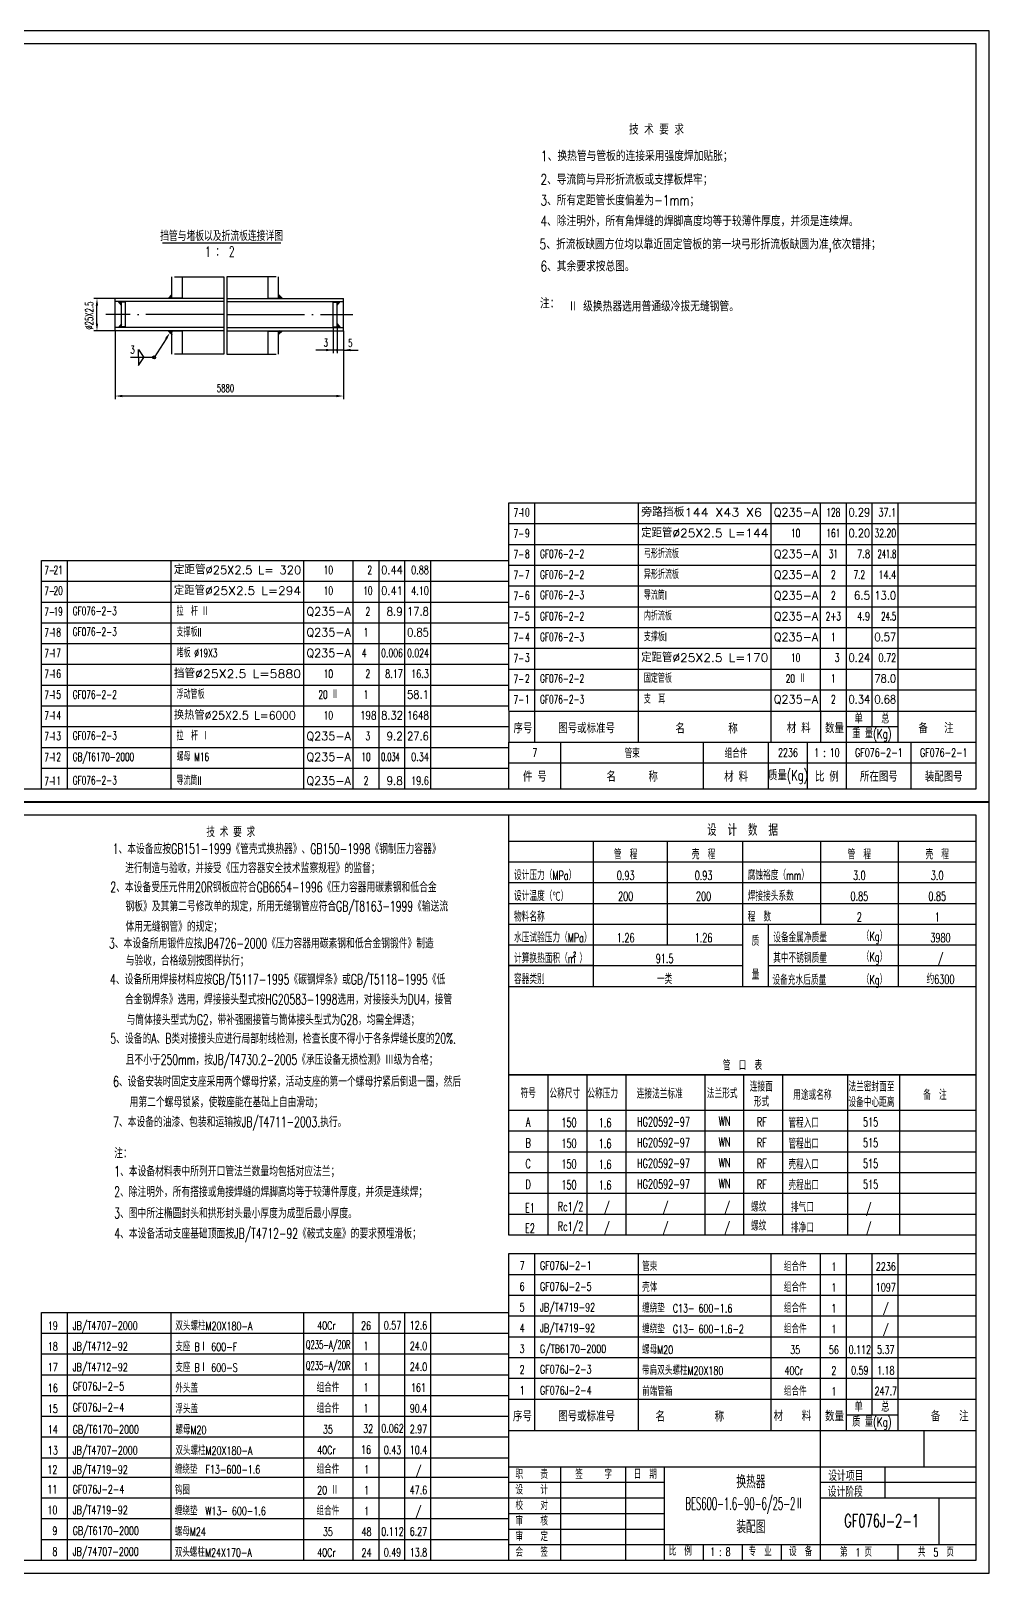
# Model space of a CAD drawing. Extents: x -1018 to 1609, y -45 to 1303.
# Drawn here: x 303 to 673, y 701 to 1295 of the extents above; entities that cross this region are included whole.
import ezdxf
from ezdxf.enums import TextEntityAlignment as Align

# ---------------------------------------------------------------- set-up
doc = ezdxf.new("R2010")
doc.units = 0
doc.header["$MEASUREMENT"] = 0
doc.linetypes.add('DASHDOT-M', pattern=[36, 30, -3, 0, -3])
doc.layers.get('0').update_dxf_attribs({"linetype": 'CONTINUOUS'})
for name, color, linetype in [('1', 3, 'CONTINUOUS'), ('CDR_DWG1', 4, 'CONTINUOUS'), ('CDR_DWG2', 2, 'CONTINUOUS'), ('CDR_DWG3', 1, 'DASHDOT-M')]:
    doc.layers.add(name, color=color, linetype=linetype)
doc.styles.add('HZ', font='romans', dxfattribs={"width": 0.7, "bigfont": 'hz'})

msp = doc.modelspace()

# ---------------------------------------------------------------- linework, layer by layer
for p, q in [((672.56, 1294.84), (-168.44, 1294.84)), ((672.56, 997.84), (672.56, 1294.84)), ((335.9, 1191.81), (327.67, 1191.81)), ((328.92, 1182.11), (328.92, 1189.01)), ((338.4, 1189.18), (337.2, 1190.56)), ((337.29, 1190.45), (337.4, 1190.56)), ((338.4, 1189.54), (337.39, 1190.56)), ((337.43, 1190.3), (337.68, 1190.56)), ((337.56, 1190.15), (337.97, 1190.56)), ((338.4, 1189.82), (337.67, 1190.56)), ((337.69, 1190), (338.25, 1190.56)), ((337.82, 1189.85), (338.4, 1190.43)), ((338.4, 1189.26), (337.87, 1189.79)), ((338.4, 1190.11), (337.95, 1190.56)), ((337.95, 1189.69), (338.4, 1190.14)), ((338.09, 1189.54), (338.4, 1189.86)), ((338.22, 1189.39), (338.4, 1189.58)), ((338.4, 1190.39), (338.23, 1190.56)), ((338.35, 1189.24), (338.4, 1189.29)), ((356.29, 1191.81), (357.8, 1193.28)), ((356.51, 1191.81), (356.4, 1191.91)), ((356.48, 1191.81), (357.8, 1193.13)), ((356.79, 1191.81), (356.55, 1192.05)), ((357.08, 1191.81), (356.69, 1192.19)), ((356.76, 1191.81), (357.8, 1192.84)), ((357.36, 1191.81), (356.83, 1192.33)), ((357.64, 1191.81), (356.98, 1192.47)), ((357.05, 1191.81), (357.8, 1192.56)), ((357.8, 1191.93), (357.12, 1192.61)), ((357.8, 1192.21), (357.26, 1192.75)), ((357.33, 1191.81), (357.8, 1192.28)), ((357.8, 1192.5), (357.41, 1192.89)), ((357.8, 1192.78), (357.55, 1193.03)), ((357.61, 1191.81), (357.8, 1192)), ((357.8, 1193.06), (357.69, 1193.17)), ((400.39, 1191.81), (398.88, 1193.28)), ((398.88, 1193.06), (398.99, 1193.17)), ((400.2, 1191.81), (398.88, 1193.13)), ((398.88, 1192.78), (399.13, 1193.03)), ((398.88, 1192.5), (399.27, 1192.89)), ((399.92, 1191.81), (398.88, 1192.84)), ((398.88, 1192.21), (399.42, 1192.75)), ((398.88, 1191.93), (399.56, 1192.61)), ((399.63, 1191.81), (398.88, 1192.56)), ((399.35, 1191.81), (398.88, 1192.28)), ((399.07, 1191.81), (398.88, 1192)), ((399.04, 1191.81), (399.7, 1192.47)), ((399.32, 1191.81), (399.85, 1192.33)), ((399.6, 1191.81), (399.99, 1192.19)), ((399.89, 1191.81), (400.13, 1192.05)), ((400.17, 1191.81), (400.28, 1191.91)), ((421.38, 1189.18), (422.58, 1190.56)), ((421.38, 1189.54), (422.4, 1190.56)), ((421.38, 1190.39), (421.55, 1190.56)), ((421.38, 1190.11), (421.83, 1190.56)), ((421.38, 1189.82), (422.11, 1190.56)), ((421.96, 1189.85), (421.38, 1190.43)), ((421.83, 1189.69), (421.38, 1190.14)), ((421.7, 1189.54), (421.38, 1189.86)), ((421.38, 1189.26), (421.91, 1189.79)), ((421.56, 1189.39), (421.38, 1189.58)), ((421.43, 1189.24), (421.38, 1189.29)), ((422.09, 1190), (421.53, 1190.56)), ((422.22, 1190.15), (421.81, 1190.56)), ((422.36, 1190.3), (422.1, 1190.56)), ((422.49, 1190.45), (422.38, 1190.56)), ((335.9, 1179.31), (327.67, 1179.31)), ((335.9, 1179.31), (335.9, 1152.93)), ((338.4, 1181.93), (337.2, 1180.56)), ((337.2, 1180.56), (337.2, 1180.56)), ((337.3, 1180.56), (338.4, 1181.66)), ((337.49, 1180.56), (337.33, 1180.71)), ((337.77, 1180.56), (337.47, 1180.86)), ((337.59, 1180.56), (338.4, 1181.37)), ((338.05, 1180.56), (337.6, 1181.01)), ((338.33, 1180.56), (337.73, 1181.16)), ((338.4, 1180.77), (337.86, 1181.31)), ((337.87, 1180.56), (338.4, 1181.09)), ((338.4, 1181.06), (337.99, 1181.47)), ((338.4, 1181.34), (338.12, 1181.62)), ((338.15, 1180.56), (338.4, 1180.81)), ((338.4, 1181.62), (338.26, 1181.77)), ((338.4, 1181.9), (338.39, 1181.92)), ((356.29, 1179.31), (357.8, 1177.84)), ((356.51, 1179.31), (356.4, 1179.2)), ((356.48, 1179.31), (357.8, 1177.99)), ((356.79, 1179.31), (356.55, 1179.06)), ((357.08, 1179.31), (356.69, 1178.92)), ((356.76, 1179.31), (357.8, 1178.27)), ((357.36, 1179.31), (356.83, 1178.78)), ((357.64, 1179.31), (356.98, 1178.64)), ((357.05, 1179.31), (357.8, 1178.55)), ((357.8, 1179.18), (357.12, 1178.5)), ((357.8, 1178.9), (357.26, 1178.36)), ((357.33, 1179.31), (357.8, 1178.84)), ((357.8, 1178.62), (357.41, 1178.22)), ((357.8, 1178.33), (357.55, 1178.08)), ((357.61, 1179.31), (357.8, 1179.12)), ((357.8, 1178.05), (357.69, 1177.94)), ((399.35, 1179.31), (398.88, 1178.84)), ((399.07, 1179.31), (398.88, 1179.12)), ((400.39, 1179.31), (398.88, 1177.84)), ((400.2, 1179.31), (398.88, 1177.99)), ((399.92, 1179.31), (398.88, 1178.27)), ((399.63, 1179.31), (398.88, 1178.55)), ((398.88, 1179.18), (399.56, 1178.5)), ((398.88, 1178.9), (399.42, 1178.36)), ((398.88, 1178.62), (399.27, 1178.22)), ((398.88, 1178.33), (399.13, 1178.08)), ((398.88, 1178.05), (398.99, 1177.94)), ((399.04, 1179.31), (399.7, 1178.64)), ((399.32, 1179.31), (399.85, 1178.78)), ((399.6, 1179.31), (399.99, 1178.92)), ((399.89, 1179.31), (400.13, 1179.06)), ((400.17, 1179.31), (400.28, 1179.2)), ((419.88, 1180.81), (419.88, 1170.65)), ((421.38, 1181.93), (422.58, 1180.56)), ((421.38, 1181.93), (421.38, 1170.65)), ((421.38, 1181.9), (421.39, 1181.92)), ((422.48, 1180.56), (421.38, 1181.66)), ((421.38, 1181.06), (421.79, 1181.47)), ((422.2, 1180.56), (421.38, 1181.37)), ((421.38, 1180.77), (421.92, 1181.31)), ((421.91, 1180.56), (421.38, 1181.09)), ((421.45, 1180.56), (422.05, 1181.16)), ((421.73, 1180.56), (422.18, 1181.01)), ((422.01, 1180.56), (422.32, 1180.86)), ((422.3, 1180.56), (422.45, 1180.71)), ((422.58, 1180.56), (422.58, 1180.56)), ((423.88, 1179.31), (423.88, 1170.65)), ((344.95, 1169.05), (344.95, 1172.1)), ((344.95, 1172.1), (346.92, 1169.05)), ((355.52, 1176.23), (350.9, 1169.05)), ((418.58, 1171.9), (413.23, 1171.9)), ((423.88, 1171.9), (414.28, 1171.9)), ((423.88, 1170.65), (423.88, 1161.79)), ((424.18, 1171.9), (426.98, 1171.9)), ((426.68, 1171.9), (429.48, 1171.9)), ((343.7, 1169.05), (341.77, 1169.05)), ((350.9, 1169.05), (343.7, 1169.05)), ((344.95, 1169.05), (344.95, 1166)), ((344.95, 1166), (346.92, 1169.05)), ((423.88, 1161.79), (423.88, 1152.93)), ((421.08, 1154.18), (338.7, 1154.18)), ((627.56, 1033.02), (627.56, 1113.02)), ((487.56, 1105.02), (667.56, 1105.02)), ((487.56, 1097.02), (667.56, 1097.02)), ((447.56, 1002.84), (447.56, 1090.84)), ((487.56, 1089.02), (667.56, 1089.02)), ((307.56, 1082.84), (487.56, 1082.84)), ((487.56, 1081.02), (667.56, 1081.02)), ((307.56, 1074.84), (487.56, 1074.84)), ((487.56, 1073.02), (667.56, 1073.02)), ((307.56, 1066.84), (487.56, 1066.84)), ((487.56, 1065.02), (667.56, 1065.02)), ((307.56, 1058.84), (487.56, 1058.84)), ((487.56, 1057.02), (667.56, 1057.02)), ((307.56, 1050.84), (487.56, 1050.84)), ((487.56, 1049.02), (667.56, 1049.02)), ((307.56, 1042.84), (487.56, 1042.84)), ((487.56, 1041.02), (667.56, 1041.02)), ((307.56, 1034.84), (487.56, 1034.84)), ((487.56, 1032.85), (667.56, 1032.85)), ((487.56, 1032.85), (667.56, 1032.85)), ((627.56, 1026.84), (627.56, 1032.85)), ((307.56, 1026.84), (487.56, 1026.84)), ((617.56, 1026.84), (637.56, 1026.84)), ((307.56, 1018.84), (487.56, 1018.84)), ((487.58, 1020.85), (667.58, 1020.85)), ((307.56, 1010.84), (487.56, 1010.84)), ((487.58, 1012.84), (667.58, 1012.84)), ((307.56, 1002.84), (487.56, 1002.84)), ((487.58, 1002.84), (667.56, 1002.84)), ((-168.44, 997.84), (672.56, 997.84)), ((-168.44, 997.84), (672.56, 997.84)), ((672.56, 997.84), (-168.44, 997.84)), ((-168.44, 997.76), (672.56, 997.76)), ((-168.44, 997.76), (672.56, 997.76)), ((667.56, 705.76), (667.56, 992.76)), ((672.56, 700.76), (672.56, 997.76)), ((548.55, 982.76), (548.55, 942.76)), ((637.56, 982.76), (637.56, 926.76)), ((487.56, 974.76), (667.56, 974.76)), ((487.56, 966.76), (667.56, 966.76)), ((487.56, 958.76), (667.56, 958.76)), ((487.56, 950.76), (667.56, 950.76)), ((587.56, 926.76), (587.56, 950.76)), ((487.56, 942.76), (577.56, 942.76)), ((587.56, 942.76), (667.56, 942.76)), ((487.56, 934.76), (577.56, 934.76)), ((520.03, 934.76), (487.56, 934.76)), ((587.56, 934.76), (667.56, 934.76)), ((487.56, 926.76), (577.56, 926.76)), ((487.56, 926.76), (667.56, 926.76)), ((487.56, 926.76), (667.56, 926.76)), ((487.56, 926.76), (667.56, 926.76)), ((577.56, 926.76), (667.56, 926.76)), ((487.56, 892.76), (667.56, 892.76)), ((667.56, 878.95), (487.56, 878.95)), ((667.56, 870.95), (487.56, 870.95)), ((667.56, 862.95), (487.56, 862.95)), ((667.56, 854.95), (487.56, 854.95)), ((667.56, 846.95), (487.56, 846.95)), ((667.56, 838.95), (487.56, 838.95)), ((627.56, 761.76), (627.56, 823.85)), ((487.56, 815.85), (667.56, 815.85)), ((487.56, 807.85), (667.56, 807.85)), ((447.56, 705.76), (447.56, 801.21)), ((487.56, 799.85), (667.56, 799.85)), ((307.56, 793.21), (487.56, 793.21)), ((487.56, 791.85), (667.56, 791.85)), ((307.56, 785.21), (487.56, 785.21)), ((487.56, 783.85), (667.56, 783.85)), ((307.56, 777.21), (487.56, 777.21)), ((487.56, 775.85), (667.56, 775.85)), ((307.56, 769.21), (487.56, 769.21)), ((487.56, 767.76), (667.56, 767.76)), ((487.56, 767.76), (667.56, 767.76)), ((637.56, 761.76), (637.56, 767.76)), ((307.56, 761.21), (487.56, 761.21)), ((617.56, 761.76), (637.56, 761.76)), ((487.56, 755.76), (667.56, 755.76)), ((607.56, 705.76), (607.56, 755.76)), ((647.56, 741.76), (647.56, 755.76)), ((307.56, 753.21), (487.56, 753.21)), ((307.56, 745.21), (487.56, 745.21)), ((307.56, 737.76), (487.56, 737.76)), ((307.56, 737.76), (487.56, 737.76)), ((487.56, 741.76), (667.56, 741.76)), ((507.56, 705.76), (507.56, 741.76)), ((532.56, 705.76), (532.56, 741.76)), ((547.56, 705.76), (547.56, 741.76)), ((632.56, 729.76), (632.56, 741.76)), ((487.56, 735.76), (547.56, 735.76)), ((607.56, 735.76), (667.56, 735.76)), ((307.56, 729.76), (487.56, 729.76)), ((487.56, 729.76), (547.56, 729.76)), ((607.56, 729.76), (667.56, 729.76)), ((653.18, 729.76), (653.18, 711.76)), ((307.56, 721.76), (487.56, 721.76)), ((487.56, 723.76), (547.56, 723.76)), ((307.56, 713.76), (487.56, 713.76)), ((487.56, 717.76), (547.56, 717.76)), ((487.56, 711.76), (667.56, 711.76)), ((562.56, 705.76), (562.56, 711.76)), ((577.56, 705.76), (577.56, 711.76)), ((592.56, 705.76), (592.56, 711.76)), ((637.56, 705.76), (637.56, 711.76)), ((-168.44, 700.76), (672.56, 700.76))]:
    msp.add_line(p, q)
msp.add_circle((350.9, 1169.05), 0.578)
for start, end in [(0, 180), (180, 0)]:
    msp.add_arc((421.38, 1171.89), 0.2, start, end)
for points in [[(328.45, 1189.01), (329.38, 1189.01), (328.92, 1191.81)], [(328.45, 1182.11), (329.38, 1182.11), (328.92, 1179.31)], [(355.12, 1176.49), (355.91, 1175.98), (357.03, 1178.59)], [(417.08, 1172.37), (417.08, 1171.43), (419.88, 1171.9)], [(426.68, 1172.37), (426.68, 1171.43), (423.88, 1171.9)], [(338.7, 1154.65), (338.7, 1153.72), (335.9, 1154.18)], [(421.08, 1154.65), (421.08, 1153.72), (423.88, 1154.18)]]:
    msp.add_solid(points)
at = {"layer": 'CDR_DWG1'}
for p, q in [((667.56, 1289.84), (-143.44, 1289.84)), ((667.56, 1002.84), (667.56, 1289.84)), ((357.8, 1191.81), (357.8, 1200.03)), ((358.8, 1200.03), (377.8, 1200.03)), ((361.8, 1191.81), (361.8, 1200.03)), ((377.8, 1200.03), (377.8, 1170.32)), ((397.88, 1200.03), (378.88, 1200.03)), ((378.88, 1200.03), (378.88, 1170.32)), ((394.88, 1191.81), (394.88, 1200.03)), ((398.88, 1191.81), (398.88, 1200.03)), ((377.8, 1191.81), (335.9, 1191.81)), ((335.9, 1179.31), (335.9, 1191.81)), ((377.8, 1190.56), (335.9, 1190.56)), ((338.4, 1180.56), (338.4, 1190.56)), ((339.9, 1190.31), (338.4, 1190.31)), ((339.9, 1180.81), (339.9, 1190.31)), ((361.8, 1191.93), (357.8, 1191.93)), ((378.88, 1191.81), (423.88, 1191.81)), ((378.88, 1190.56), (423.88, 1190.56)), ((394.88, 1191.93), (398.88, 1191.93)), ((419.88, 1190.31), (421.38, 1190.31)), ((419.88, 1180.81), (419.88, 1190.31)), ((421.38, 1180.56), (421.38, 1190.56)), ((423.88, 1179.31), (423.88, 1191.81)), ((377.8, 1180.56), (335.9, 1180.56)), ((377.8, 1179.31), (335.9, 1179.31)), ((339.9, 1180.81), (338.4, 1180.81)), ((357.8, 1170.32), (357.8, 1179.31)), ((361.8, 1179.18), (357.8, 1179.18)), ((361.8, 1170.32), (361.8, 1179.31)), ((378.88, 1180.56), (423.88, 1180.56)), ((378.88, 1179.31), (423.88, 1179.31)), ((394.88, 1170.32), (394.88, 1179.31)), ((394.88, 1179.18), (398.88, 1179.18)), ((398.88, 1170.32), (398.88, 1179.31)), ((419.88, 1180.81), (421.38, 1180.81)), ((421.38, 1181.62), (421.53, 1181.77)), ((421.38, 1181.34), (421.66, 1181.62)), ((421.63, 1180.56), (421.38, 1180.81)), ((377.8, 1170.32), (358.8, 1170.32)), ((378.88, 1170.32), (397.88, 1170.32)), ((487.56, 1113.02), (667.56, 1113.02)), ((487.56, 1033.02), (487.56, 1113.02)), ((487.56, 1033.02), (487.56, 1113.02)), ((497.56, 1033.02), (497.56, 1113.02)), ((537.56, 1033.02), (537.56, 1113.02)), ((588.56, 1033.02), (588.56, 1113.02)), ((607.56, 1033.02), (607.56, 1113.02)), ((617.56, 1033.02), (617.56, 1113.02)), ((637.56, 1033.02), (637.56, 1113.02)), ((307.56, 1002.84), (307.56, 1090.84)), ((307.56, 1090.84), (487.56, 1090.84)), ((317.56, 1002.84), (317.56, 1090.84)), ((357.56, 1002.84), (357.56, 1090.84)), ((408.56, 1002.84), (408.56, 1090.84)), ((427.56, 1002.84), (427.56, 1090.84)), ((437.56, 1002.84), (437.56, 1090.84)), ((457.56, 1002.84), (457.56, 1090.84)), ((487.56, 1032.85), (487.56, 1020.85)), ((497.56, 1020.85), (497.56, 1032.85)), ((537.56, 1020.85), (537.56, 1032.85)), ((588.56, 1020.85), (588.56, 1032.85)), ((607.56, 1033.02), (607.56, 1020.85)), ((617.56, 1020.85), (617.56, 1032.85)), ((637.56, 1020.85), (637.56, 1032.85)), ((487.57, 1020.85), (667.57, 1020.85)), ((487.58, 1002.84), (487.58, 1020.85)), ((507.58, 1002.84), (507.58, 1020.85)), ((562.58, 1002.84), (562.58, 1020.85)), ((587.58, 1002.84), (587.58, 1020.85)), ((602.58, 1002.84), (602.58, 1020.85)), ((617.58, 1002.84), (617.58, 1020.85)), ((642.58, 1002.84), (642.58, 1020.85)), ((-143.44, 1002.84), (667.56, 1002.84)), ((667.56, 992.76), (-143.44, 992.76)), ((487.56, 830.95), (487.56, 992.76)), ((487.56, 982.76), (667.56, 982.76)), ((520.03, 982.76), (520.03, 926.76)), ((577.56, 982.76), (577.56, 926.76)), ((607.56, 982.76), (607.56, 950.76)), ((667.56, 892.76), (487.56, 892.76)), ((502.56, 892.76), (502.56, 830.95)), ((517.56, 892.76), (517.56, 830.95)), ((532.56, 892.76), (532.56, 830.95)), ((563, 892.76), (563, 830.95)), ((578, 892.76), (578, 830.95)), ((593, 892.76), (593, 830.95)), ((618, 892.76), (618, 830.95)), ((638, 892.76), (638, 830.95)), ((667.56, 830.95), (487.56, 830.95)), ((487.56, 705.76), (487.56, 823.85)), ((487.56, 823.85), (667.56, 823.85)), ((497.56, 755.76), (497.56, 823.85)), ((537.56, 755.76), (537.56, 823.85)), ((588.56, 755.76), (588.56, 823.85)), ((607.56, 755.76), (607.56, 823.85)), ((617.56, 755.76), (617.56, 823.85)), ((637.56, 755.76), (637.56, 823.85)), ((307.56, 801.21), (487.56, 801.21)), ((307.56, 745.21), (307.56, 801.21)), ((317.56, 705.76), (317.56, 801.21)), ((357.56, 705.76), (357.56, 801.21)), ((408.56, 705.76), (408.56, 801.21)), ((427.56, 705.76), (427.56, 801.21)), ((437.56, 705.76), (437.56, 801.21)), ((457.56, 705.76), (457.56, 801.21)), ((487.56, 755.76), (667.56, 755.76)), ((607.56, 705.76), (607.56, 755.76)), ((307.56, 705.76), (307.56, 745.23)), ((-143.44, 705.76), (667.56, 705.76))]:
    msp.add_line(p, q, dxfattribs=at)
at = {"layer": 'CDR_DWG2'}
msp.add_line((354.19, 1213.14), (399.68, 1213.14), dxfattribs=at)
at = {"layer": 'CDR_DWG3', "linetype": 'DASHDOT-M'}
for p, q in [((377.8, 1185.56), (332.33, 1185.56)), ((378.88, 1185.56), (427.45, 1185.56))]:
    msp.add_line(p, q, dxfattribs=at)

# ---------------------------------------------------------------- texts
at = {"style": 'HZ'}
for s, height, width, p in [('           技 术 要 求', 4, 0.75, (509.25, 1254.9)), ('1、换热管与管板的连接采用强度焊加贴胀；', 4, 0.75, (499.94, 1244.68)), ('2、导流筒与异形折流板或支撑板焊牢；', 4, 0.75, (499.69, 1235.6)), ('3、所有定距管长度偏差为-1mm；', 4, 0.75, (499.69, 1227.6)), ('4、除注明外，所有角焊缝的焊脚高度均等于较薄件厚度，并须是连续焊。', 4, 0.75, (499.69, 1219.6)), ('5、折流板缺圆方位均以靠近固定管板的第一块弓形折流板缺圆为准,依次错排；', 4, 0.75, (499.42, 1210.7)), ('6、其余要求按总图。', 4, 0.75, (499.69, 1202.2)), ('注：', 4, 0.75, (499.55, 1187.9)), ('Ⅱ 级换热器选用普通级冷拔无缝钢管。', 4, 0.75, (510.37, 1186.76)), ('3', 3, 0.65, (341.77, 1170.55)), ('3', 3, 0.65, (416.22, 1173.24)), ('5', 3, 0.65, (425.68, 1173.08)), ('5880', 3, 0.65, (375.09, 1155.68)), ('7-', 3.2, 0.65, (489.35, 1107.6)), ('7-', 3.2, 0.65, (489.35, 1099.6)), ('7-', 3.2, 0.65, (489.35, 1091.6)), ('GF076-2-2', 3.2, 0.65, (499.56, 1091.77)), ('弓形折流板', 3.2, 0.65, (539.56, 1091.77)), ('7-', 3.2, 0.65, (308.66, 1085.45)), ('异形折流板', 3.2, 0.65, (539.56, 1083.77)), ('7-', 3.2, 0.65, (489.35, 1083.6)), ('GF076-2-2', 3.2, 0.65, (499.56, 1083.77)), ('7-', 3.2, 0.65, (308.66, 1077.45)), ('7-', 3.2, 0.65, (489.35, 1075.6)), ('GF076-2-3', 3.2, 0.65, (499.56, 1075.94)), ('导流筒I', 3.2, 0.65, (539.56, 1075.77)), ('7-', 3.2, 0.65, (308.66, 1069.45)), ('GF076-2-3', 3.2, 0.65, (319.56, 1069.77)), ('拉  杆 Ⅱ', 3.2, 0.65, (359.56, 1069.59)), ('7-', 3.2, 0.65, (489.35, 1067.6)), ('GF076-2-2', 3.2, 0.65, (499.56, 1067.77)), ('内折流板', 3.2, 0.65, (539.56, 1067.77)), ('7-', 3.2, 0.65, (308.66, 1061.45)), ('GF076-2-3', 3.2, 0.65, (319.56, 1061.77)), ('支撑板II', 3.2, 0.65, (359.56, 1061.59)), ('7-', 3.2, 0.65, (489.35, 1059.6)), ('GF076-2-3', 3.2, 0.65, (499.56, 1059.77)), ('支撑板I', 3.2, 0.65, (539.56, 1059.77)), ('7-', 3.2, 0.65, (308.66, 1053.45)), ('堵板 %%C19X3 ', 3.2, 0.65, (359.56, 1053.59)), ('7-', 3.2, 0.65, (489.35, 1051.6)), ('7-', 3.2, 0.65, (308.66, 1045.45)), ('7-', 3.2, 0.65, (489.35, 1043.6)), ('GF076-2-2', 3.2, 0.65, (499.56, 1043.77)), ('固定管板', 3.2, 0.65, (539.56, 1043.77)), ('7-', 3.2, 0.65, (308.66, 1037.45)), ('GF076-2-2', 3.2, 0.65, (319.56, 1037.59)), ('浮动管板', 3.2, 0.65, (359.56, 1037.59)), ('7-', 3.2, 0.65, (489.35, 1035.6)), ('GF076-2-3', 3.2, 0.65, (499.56, 1035.77)), ('支  耳', 3.2, 0.65, (539.56, 1035.77)), ('7-', 3.2, 0.65, (308.66, 1029.45)), ('序号', 3.5, 0.8, (489.35, 1024.33)), ('图号或标准号', 3.5, 0.8, (506.59, 1024.34)), ('名        称', 3.5, 0.8, (551.75, 1024.23)), ('材 料', 3.5, 0.8, (594.63, 1024.39)), ('数量', 3.5, 0.8, (609.35, 1024.35)), ('单', 3.5, 0.7, (620.74, 1028.1)), ('总', 3.5, 0.7, (631.01, 1028.05)), ('备   注', 3.5, 0.8, (645.31, 1024.35)), ('7-', 3.2, 0.65, (308.66, 1021.45)), ('GF076-2-3', 3.2, 0.65, (319.56, 1021.77)), ('拉  杆 Ⅰ', 3.2, 0.65, (359.56, 1021.59)), ('重 量(Kg)', 3.5, 0.7, (619.81, 1022.32)), ('7-', 3.2, 0.65, (308.66, 1013.45)), ('GB/T6170-2000', 3.2, 0.65, (319.56, 1013.59)), ('螺母 M16 ', 3.2, 0.65, (359.56, 1013.59)), ('7-', 3.2, 0.65, (308.66, 1004.22)), ('GF076-2-3', 3.2, 0.65, (319.56, 1004.57)), ('导流筒II', 3.2, 0.65, (359.56, 1004.39)), ('          技 术 要 求', 4, 0.65, (351.64, 984.27)), ('1、本设备应按GB151-1999《管壳式换热器》、GB150-1998《钢制压力容器》', 4, 0.65, (334.98, 977.79)), ('  进行制造与验收，并接受《压力容器安全技术监察规程》的监督；', 4, 0.65, (336.22, 970.4)), ('设计压力（MPa）', 3.5, 0.65, (489.56, 967.76)), ('腐蚀裕度（mm）', 3.5, 0.65, (579.56, 967.76)), ('2、本设备受压元件用20R钢板应符合GB6654-1996《压力容器用碳素钢和低合金', 4, 0.65, (334.07, 963.03)), ('设计温度（℃）', 3.5, 0.65, (489.56, 959.76)), ('焊接接头系数', 3.5, 0.65, (579.56, 959.76)), ('钢板》及其第二号修改单的规定，所用无缝钢管应符合GB/T8163-1999《输送流', 4, 0.65, (339.91, 955.66)), ('体用无缝钢管》的规定；', 4, 0.65, (339.91, 947.86)), ('物料名称', 3.5, 0.65, (489.56, 951.76)), ('程  数', 3.5, 0.65, (579.56, 951.76)), ('3、本设备所用锻件应按JB4726-2000《压力容器用碳素钢和低合金钢锻件》制造', 4, 0.65, (333.57, 941.39)), ('水压试验压力（MPa）', 3.5, 0.65, (489.56, 943.76)), ('设备金属净质量', 3.5, 0.65, (589.38, 943.74)), ('（Kg）', 3.5, 0.65, (623.5, 944.35)), ('与验收，合格级别按图样执行；', 4, 0.65, (340, 934.77)), ('计算换热面积（m ）', 3.5, 0.65, (489.56, 935.76)), ('其中不锈钢质量', 3.5, 0.65, (589.38, 935.88)), ('（Kg）', 3.5, 0.65, (623.5, 936.34)), ('4、设备所用焊接材料应按GB/T5117-1995《碳钢焊条》或GB/T5118-1995《低', 4, 0.65, (333.98, 927.51)), ('容器类别', 3.5, 0.65, (489.56, 927.76)), ('设备充水后质量', 3.5, 0.65, (589.1, 927.42)), ('（Kg）', 3.5, 0.65, (623.5, 927.57)), ('合金钢焊条》选用，焊接接头型式按HG20583-1998选用，对接接头为DU4，接管', 4, 0.65, (339.72, 919.82)), ('与筒体接头型式为G2，带补强圈接管与筒体接头型式为G28，均需全焊透；', 4, 0.65, (340.33, 911.95)), ('5、设备的A、B类对接接头应进行局部射线检测，检查长度不得小于各条焊缝长度的20%.', 4, 0.65, (334.07, 904.72)), ('且不小于250mm，按JB/T4730.2-2005《承压设备无损检测》Ⅲ级为合格；', 4, 0.65, (339.97, 896.57)), ('6、设备安装时固定支座采用两个螺母拧紧，活动支座的第一个螺母拧紧后倒退一圈，然后', 4, 0.65, (335.13, 888.14)), ('符号', 3.5, 0.65, (492.05, 883.79)), ('公称尺寸', 3.5, 0.65, (503.19, 883.69)), ('公称压力', 3.5, 0.65, (517.8, 883.69)), ('连接法兰标准', 3.5, 0.65, (536.82, 883.59)), ('法兰形式', 3.5, 0.65, (563.82, 883.69)), ('连接面', 3.5, 0.65, (580.38, 886.32)), ('用途或名称', 3.5, 0.65, (597.09, 883.1)), ('法兰密封面至', 3.5, 0.65, (618.36, 886.32)), ('备  注', 3.5, 0.65, (647.18, 883.1)), ('  用第二个螺母锁紧，使鞍座能在基础上自由滑动；', 4, 0.65, (337.92, 880.24)), (' 形式', 3.5, 0.65, (580.38, 880.5)), ('设备中心距离', 3.5, 0.65, (618.36, 880.33)), ('7、本设备的油漆、包装和运输按JB/T4711-2003.执行。', 4, 0.65, (335.14, 872.58)), ('WN', 3.5, 0.65, (568.42, 873.1)), ('RF', 3.5, 0.65, (583.09, 872.8)), ('管程入口', 3.5, 0.65, (595.24, 872.34)), ('515', 3.5, 0.65, (623.97, 872.8)), ('WN', 3.5, 0.65, (568.42, 865.1)), ('RF', 3.5, 0.65, (583.09, 864.8)), ('管程出口', 3.5, 0.65, (595.24, 864.34)), ('515', 3.5, 0.65, (623.97, 864.8)), ('注：', 4, 0.65, (335.57, 860.53)), ('1、本设备材料表中所列开口管法兰数量均包括对应法兰；', 4, 0.65, (335.56, 853.58)), ('WN', 3.5, 0.65, (568.42, 857.1)), ('RF', 3.5, 0.65, (583.09, 856.8)), ('壳程入口', 3.5, 0.65, (595.24, 856.34)), ('515', 3.5, 0.65, (623.97, 856.8)), ('2、除注明外，所有搭接或角接焊缝的焊脚高均等于较薄件厚度，并须是连续焊；', 4, 0.65, (335.56, 845.66)), ('WN', 3.5, 0.65, (568.42, 849.1)), ('RF', 3.5, 0.65, (583.09, 848.8)), ('壳程出口', 3.5, 0.65, (595.24, 848.34)), ('515', 3.5, 0.65, (623.97, 848.8)), ('Rc1/2', 3.5, 0.65, (506.4, 840.2)), ('/', 3.5, 0.65, (524.23, 840.06)), ('/', 3.5, 0.65, (546.86, 840.06)), ('/', 3.5, 0.65, (570.62, 840.06)), ('螺纹', 3.5, 0.65, (580.87, 840.04)), ('排气口', 3.5, 0.65, (596.18, 839.86)), ('/', 3.5, 0.65, (625.09, 839.55)), ('3、图中所注椭圆封头和拱形封头最小厚度为成型后最小厚度。', 4, 0.65, (335.56, 837.43)), ('E1', 3.5, 0.65, (493.79, 839.73)), ('4、本设备活动支座基础顶面按JB/T4712-92《鞍式支座》的要求预埋滑板；', 4, 0.65, (335.57, 829.62)), ('E2', 3.5, 0.65, (493.79, 831.88)), ('Rc1/2', 3.5, 0.65, (506.4, 832.61)), ('/', 3.5, 0.65, (524.23, 832.21)), ('/', 3.5, 0.65, (546.86, 832.21)), ('/', 3.5, 0.65, (570.62, 832.21)), ('螺纹', 3.5, 0.65, (580.87, 832.74)), ('排净口', 3.5, 0.65, (596.18, 832.01)), ('/', 3.5, 0.65, (625.09, 832)), ('GF076J-2-1', 3.2, 0.7, (499.56, 817.66)), ('管束', 3.2, 0.7, (538.9, 817.19)), ('GF076J-2-5', 3.2, 0.7, (499.56, 809.57)), ('壳体', 3.2, 0.7, (538.9, 809.19)), ('JB/T4719-92', 3.2, 0.7, (499.56, 801.57)), ('缠绕垫  C13- 600-1.6', 3.2, 0.7, (538.9, 801.19)), ('JB/T4707-2000', 3.2, 0.7, (319.56, 794.5)), ('双头螺柱M20X180-A', 3.2, 0.7, (359.11, 794.33)), ('JB/T4719-92', 3.2, 0.7, (499.56, 793.57)), ('缠绕垫  G13- 600-1.6-2', 3.2, 0.7, (538.9, 793.19)), ('JB/T4712-92', 3.2, 0.7, (319.56, 786.5)), ('支座 BⅠ 600-F', 3.2, 0.7, (359.11, 786.33)), ('G/TB6170-2000', 3.2, 0.7, (499.56, 785.57)), ('螺母M20', 3.2, 0.7, (538.9, 785.19)), ('JB/T4712-92', 3.2, 0.7, (319.56, 778.5)), ('支座 BⅠ 600-S', 3.2, 0.7, (359.11, 778.33)), ('GF076J-2-3', 3.2, 0.7, (499.56, 777.66)), ('带肩双头螺柱M20X180', 3.2, 0.7, (538.9, 777.19)), ('GF076J-2-5', 3.2, 0.7, (319.56, 771.11)), ('外头盖', 3.2, 0.7, (359.11, 770.33)), ('GF076J-2-4', 3.2, 0.7, (499.56, 769.57)), ('前端管箱', 3.2, 0.7, (538.95, 769.1)), ('单', 3.5, 0.7, (620.74, 763.01)), ('总', 3.5, 0.7, (631, 762.96)), ('GF076J-2-4', 3.2, 0.7, (319.56, 763.02)), ('浮头盖', 3.2, 0.7, (359.11, 762.33)), ('序号', 4, 0.8, (489.12, 759.24)), ('图号或标准号', 4, 0.7, (506.58, 759.26)), ('名        称', 4, 0.8, (544.05, 759.14)), ('材   料', 4, 0.8, (589.53, 759.31)), ('数量', 4, 0.8, (609.32, 759.26)), ('质 量(Kg)', 3.5, 0.7, (619.8, 757.23)), ('备   注', 4, 0.8, (650.13, 759.26)), ('GB/T6170-2000', 3.2, 0.7, (319.56, 754.5)), ('螺母M20', 3.2, 0.7, (359.11, 754.33)), ('JB/T4707-2000', 3.2, 0.7, (319.56, 746.5)), ('双头螺柱M20X180-A', 3.2, 0.7, (359.11, 746.33)), ('JB/T4719-92', 3.2, 0.7, (319.56, 739.05)), ('缠绕垫  F13-600-1.6', 3.2, 0.7, (358.9, 739.1)), ('职    责', 3.2, 0.7, (490.12, 737.14)), ('签     字', 3.2, 0.7, (513.13, 737.09)), ('日  期', 3.2, 0.7, (535.67, 737.18)), ('设计项目', 4, 0.65, (610.58, 736.32)), ('GF076J-2-4', 3.2, 0.7, (319.56, 731.48)), ('钩圈', 3.2, 0.7, (358.9, 731.1)), ('设    计', 3.2, 0.7, (490.12, 731.14)), ('设计阶段', 4, 0.65, (610.37, 730.17)), ('JB/T4719-92', 3.2, 0.7, (319.56, 723.48)), ('缠绕垫  W13- 600-1.6', 3.2, 0.7, (358.9, 723.1)), ('校    对', 3.2, 0.7, (490.12, 725.14)), ('GB/T6170-2000', 3.2, 0.7, (319.56, 715.48)), ('审    核', 3.2, 0.7, (490.12, 719.14)), ('GF076J-2-1', 5, 0.65, (616.72, 718.44)), ('螺母M24', 3.2, 0.7, (358.9, 715.1)), ('审    定', 3.2, 0.7, (490.12, 713.14)), ('JB/74707-2000', 3.2, 0.7, (319.56, 707.48)), ('双头螺柱M24X170-A', 3.2, 0.7, (358.9, 707.1)), ('会    签', 3.2, 0.7, (490.12, 707.14)), ('比  例', 3.2, 0.7, (549.15, 707.57)), ('1 : 8', 3.2, 0.7, (565.11, 707.38)), ('专  业', 3.2, 0.7, (579.92, 707.36)), ('设  备', 3.2, 0.7, (595.5, 707.35)), ('第  1 页', 3.2, 0.7, (615.1, 707.16)), ('共  5  页', 3.2, 0.7, (645.1, 707.16))]:
    msp.add_text(s, height=height, dxfattribs=dict(at, width=width)).set_placement(p)
at = {"style": 'HZ', "width": 0.65}
msp.add_text('%%c25X2.5', height=3, rotation=90, dxfattribs=at).set_placement((327.42, 1179.71))
at = {"style": 'HZ'}
for s, width, p in [('10', 0.65, (495.57, 1107.77)), ('9', 0.65, (495.57, 1099.77)), ('8', 0.65, (495.57, 1091.77)), ('21', 0.65, (315.76, 1085.59)), ('7', 0.65, (495.57, 1083.77)), ('20', 0.65, (315.76, 1077.59)), ('6', 0.65, (495.57, 1075.77)), ('19', 0.65, (315.76, 1069.59)), ('5', 0.65, (495.57, 1067.77)), ('18', 0.65, (315.06, 1061.59)), ('4', 0.65, (495.57, 1059.77)), ('17', 0.65, (315.06, 1053.59)), ('3', 0.65, (495.57, 1051.77)), ('16', 0.65, (315.06, 1045.59)), ('2', 0.65, (495.57, 1043.77)), ('15', 0.65, (315.06, 1037.59)), ('1', 0.65, (495.57, 1035.77)), ('14', 0.65, (315.06, 1029.59)), ('13', 0.65, (315.06, 1021.59)), ('12', 0.65, (315.06, 1013.59)), ('11', 0.65, (315.06, 1004.39)), ('7', 0.7, (493.65, 817.57)), ('6', 0.7, (493.65, 809.57)), ('5', 0.7, (493.65, 801.57)), ('19', 0.7, (313.83, 794.5)), ('4', 0.7, (493.65, 793.57)), ('18', 0.7, (313.83, 786.5)), ('3', 0.7, (493.65, 785.57)), ('17', 0.7, (313.83, 778.5)), ('2', 0.7, (493.65, 777.57)), ('16', 0.7, (313.83, 770.5)), ('1', 0.7, (493.65, 769.57)), ('15', 0.7, (313.83, 762.5)), ('14', 0.7, (313.83, 754.5)), ('13', 0.7, (313.83, 746.5)), ('12', 0.7, (313.65, 739.05)), ('11', 0.7, (313.65, 731.48)), ('10', 0.7, (313.65, 723.48)), ('9', 0.7, (313.65, 715.48)), ('8', 0.7, (313.65, 707.48))]:
    msp.add_text(s, height=3.2, dxfattribs=dict(at, width=width)).set_placement(p, align=Align.RIGHT)
for s, width, p, p2 in [('旁路挡板144 X43 X6 ', 1.010567, (538.56, 1107.77), (587.56, 1107.77)), ('Q235-A', 0.903, (589.56, 1107.77), (606.76, 1107.77)), ('0.29', 0.835227, (618.36, 1107.77), (626.76, 1107.77)), (' 37.1', 0.672256, (628.36, 1107.77), (636.76, 1107.77)), ('定距管%%C25X2.5 L=144', 0.997402, (538.56, 1099.77), (587.56, 1099.77)), ('0.20', 0.822761, (618.36, 1099.77), (626.76, 1099.77)), ('32.20', 0.633621, (628.36, 1099.77), (636.76, 1099.77)), ('Q235-A', 0.903, (589.56, 1091.77), (606.76, 1091.77)), ('  7.8', 0.619382, (618.36, 1091.77), (626.76, 1091.77)), (' 241.8', 0.510417, (628.36, 1091.77), (636.76, 1091.77)), ('定距管%%C25X2.5 L= 320', 0.939143, (358.56, 1085.59), (407.56, 1085.59)), ('0.44', 0.810662, (438.36, 1085.59), (446.76, 1085.59)), (' 0.88', 0.62642, (448.36, 1085.59), (456.76, 1085.59)), ('Q235-A', 0.903, (589.56, 1083.77), (606.76, 1083.77)), (' 14.4', 0.619382, (628.36, 1083.77), (636.76, 1083.77)), ('定距管%%C25X2.5 L=294', 0.997402, (358.56, 1077.59), (407.56, 1077.59)), ('0.41', 0.903689, (438.36, 1077.59), (446.76, 1077.59)), (' 4.10', 0.62642, (448.36, 1077.59), (456.76, 1077.59)), ('Q235-A', 0.903, (589.56, 1075.77), (606.76, 1075.77)), (' 6.5', 0.810662, (618.36, 1075.77), (626.76, 1075.77)), ('13.0', 0.822761, (628.36, 1075.77), (636.76, 1075.77)), ('Q235-A', 0.903, (409.56, 1069.59), (426.76, 1069.59)), (' 8.9', 0.822761, (438.36, 1069.59), (446.76, 1069.59)), ('17.8', 0.822761, (448.36, 1069.59), (456.76, 1069.59)), ('Q235-A', 0.903, (589.56, 1067.77), (606.76, 1067.77)), ('  4.9', 0.62642, (618.36, 1067.77), (626.76, 1067.77)), ('  24.5', 0.505734, (628.36, 1067.77), (636.76, 1067.77)), ('Q235-A', 0.903, (409.56, 1061.59), (426.76, 1061.59)), ('0.85', 0.822761, (448.36, 1061.59), (456.76, 1061.59)), ('Q235-A', 0.903, (589.56, 1059.77), (606.76, 1059.77)), ('0.57', 0.822761, (628.36, 1059.77), (636.76, 1059.77)), ('Q235-A', 0.903, (409.56, 1053.59), (426.76, 1053.59)), ('0.006', 0.633621, (438.36, 1053.59), (446.76, 1053.59)), ('0.024', 0.62642, (448.36, 1053.59), (456.76, 1053.59)), ('定距管%%C25X2.5 L=170', 1.000506, (538.56, 1051.77), (587.56, 1051.77)), ('0.24', 0.810662, (618.36, 1051.77), (626.76, 1051.77)), (' 0.72', 0.62642, (628.36, 1051.77), (636.76, 1051.77)), ('挡管%%C25X2.5 L=5880', 1.012476, (358.56, 1045.59), (407.56, 1045.59)), (' 8.17', 0.62642, (438.36, 1045.59), (446.76, 1045.59)), (' 16.3', 0.62642, (448.36, 1045.59), (456.76, 1045.59)), ('78.0', 0.822761, (628.36, 1043.77), (636.76, 1043.77)), ('58.1', 0.903689, (448.36, 1037.59), (456.76, 1037.59)), ('Q235-A', 0.903, (589.56, 1035.77), (606.76, 1035.77)), ('0.34', 0.810662, (618.36, 1035.77), (626.76, 1035.77)), ('0.68', 0.822761, (628.36, 1035.77), (636.76, 1035.77)), ('换热管%%C25X2.5 L=6000 ', 0.880029, (358.56, 1029.59), (407.56, 1029.59)), (' 198', 0.673077, (428.56, 1029.59), (436.56, 1029.59)), ('8.32', 0.822761, (438.36, 1029.59), (446.76, 1029.59)), ('1648', 0.715909, (448.36, 1029.59), (456.76, 1029.59)), ('Q235-A', 0.903, (409.56, 1021.59), (426.76, 1021.59)), (' 9.2', 0.810662, (438.36, 1021.59), (446.76, 1021.59)), ('27.6', 0.822761, (448.36, 1021.59), (456.76, 1021.59)), ('Q235-A', 0.903, (409.56, 1013.59), (426.76, 1013.59)), ('0.034 ', 0.496622, (438.36, 1013.59), (446.76, 1013.59)), (' 0.34', 0.619382, (448.36, 1013.59), (456.76, 1013.59)), ('Q235-A', 0.903, (409.56, 1004.39), (426.76, 1004.39)), (' 9.8', 0.810662, (438.36, 1004.39), (446.76, 1004.39)), (' 19.6', 0.62642, (448.36, 1004.39), (456.76, 1004.39))]:
    msp.add_text(s, height=3.2, dxfattribs=dict(at, width=width)).set_placement(p, p2, align=Align.FIT)
for s, height, width, p in [('128', 3.2, 0.65, (612.56, 1107.77)), ('10', 3.2, 0.65, (598.06, 1099.77)), ('161', 3.2, 0.65, (612.56, 1099.77)), ('31', 3.2, 0.65, (612.56, 1091.77)), ('10', 3.2, 0.65, (418.06, 1085.59)), ('  2', 3.2, 0.65, (432.56, 1085.59)), ('2', 3.2, 0.65, (612.56, 1083.77)), ('7.2', 3.2, 0.65, (622.56, 1083.77)), ('10', 3.2, 0.65, (418.06, 1077.59)), (' 10', 3.2, 0.65, (432.56, 1077.59)), ('2', 3.2, 0.65, (612.56, 1075.77)), (' 2', 3.2, 0.65, (432.56, 1069.59)), ('2+3', 3.2, 0.65, (612.56, 1067.77)), ('1', 3.2, 0.65, (432.56, 1061.59)), ('1', 3.2, 0.65, (612.56, 1059.77)), ('4 ', 3.2, 0.65, (432.56, 1053.59)), ('10', 3.2, 0.65, (598.06, 1051.77)), ('  3', 3.2, 0.65, (612.56, 1051.77)), ('10', 3.2, 0.65, (418.06, 1045.59)), (' 2', 3.2, 0.65, (432.56, 1045.59)), ('20 Ⅱ', 3.2, 0.65, (598.06, 1043.77)), ('1', 3.2, 0.65, (612.56, 1043.77)), ('20 Ⅱ', 3.2, 0.65, (418.06, 1037.59)), ('1', 3.2, 0.65, (432.56, 1037.59)), ('2', 3.2, 0.65, (612.56, 1035.77)), ('10', 3.2, 0.65, (418.06, 1029.59)), (' 3', 3.2, 0.65, (432.56, 1021.59)), ('10', 3.2, 0.65, (432.56, 1013.59)), ('2', 3.2, 0.65, (432.56, 1004.39)), ('设  计  数  据', 4.5, 0.68, (577.56, 984.76)), ('管  程', 3.5, 0.65, (532.56, 975.76)), ('壳  程', 3.5, 0.65, (562.56, 975.76)), ('管  程', 3.5, 0.65, (622.56, 975.76)), ('壳  程', 3.5, 0.65, (652.56, 975.76)), ('0.93', 3.5, 0.65, (532.56, 967.76)), ('0.93', 3.5, 0.65, (562.56, 967.76)), ('3.0', 3.5, 0.65, (622.56, 967.76)), ('3.0', 3.5, 0.65, (652.56, 967.76)), ('200', 3.5, 0.65, (532.56, 959.76)), ('200', 3.5, 0.65, (562.56, 959.76)), ('0.85', 3.5, 0.65, (622.56, 959.76)), ('0.85', 3.5, 0.65, (652.56, 959.76)), ('2', 3.5, 0.65, (622.56, 951.76)), ('1', 3.5, 0.65, (652.56, 951.76)), ('1.26', 3.5, 0.65, (532.56, 943.76)), ('1.26', 3.5, 0.65, (562.56, 943.76)), ('3980', 3.5, 0.65, (653.81, 943.76)), ('91.5', 3.5, 0.65, (547.56, 935.76)), ('/', 3.5, 0.65, (653.81, 935.76)), ('一类', 3.5, 0.65, (547.56, 927.76)), ('约6300', 3.5, 0.65, (653.81, 927.76)), ('管  口  表', 3.5, 0.65, (577.56, 894.52)), ('A', 3.5, 0.65, (494.99, 872.74)), ('150', 3.5, 0.65, (510.72, 872.6)), ('1.6', 3.5, 0.65, (524.64, 872.51)), ('HG20592-97', 3.5, 0.65, (547.14, 872.87)), ('B', 3.5, 0.65, (494.99, 864.74)), ('150', 3.5, 0.65, (510.72, 864.6)), ('1.6', 3.5, 0.65, (524.64, 864.51)), ('HG20592-97', 3.5, 0.65, (547.14, 864.87)), ('C', 3.5, 0.65, (494.99, 856.74)), ('150', 3.5, 0.65, (510.72, 856.6)), ('1.6', 3.5, 0.65, (524.64, 856.51)), ('HG20592-97', 3.5, 0.65, (547.14, 856.87)), ('D', 3.5, 0.65, (494.99, 848.74)), ('150', 3.5, 0.65, (510.72, 848.6)), ('1.6', 3.5, 0.65, (524.64, 848.51)), ('HG20592-97', 3.5, 0.65, (547.14, 848.87)), ('组合件', 3.2, 0.7, (597.87, 817.19)), ('1', 3.2, 0.7, (612.75, 817.19)), ('2236', 3.2, 0.7, (632.75, 817.28)), ('组合件', 3.2, 0.7, (597.87, 809.19)), ('1', 3.2, 0.7, (612.75, 809.19)), ('1097', 3.2, 0.7, (632.75, 809.28)), ('组合件', 3.2, 0.7, (597.87, 801.19)), ('1', 3.2, 0.7, (612.75, 801.19)), ('/', 3.2, 0.7, (632.75, 801.28)), ('40Cr ', 3.2, 0.7, (418.06, 794.55)), ('26', 3.2, 0.7, (432.56, 794.49)), ('0.57', 3.2, 0.7, (442.76, 794.64)), ('12.6', 3.2, 0.7, (452.76, 794.64)), ('组合件', 3.2, 0.7, (597.87, 793.19)), ('1', 3.2, 0.7, (612.75, 793.19)), ('/', 3.2, 0.7, (632.75, 793.28)), ('Q235-A/20R', 3.2, 0.6, (417.96, 787.14)), ('1', 3.2, 0.7, (432.56, 786.7)), ('24.0', 3.2, 0.7, (452.76, 786.64)), ('35', 3.2, 0.7, (597.87, 785.19)), ('56', 3.2, 0.7, (612.75, 785.19)), ('0.112', 3.2, 0.7, (622.75, 785.28)), ('5.37', 3.2, 0.7, (632.75, 785.28)), ('Q235-A/20R', 3.2, 0.6, (417.96, 779.14)), ('1', 3.2, 0.7, (432.56, 778.7)), ('24.0', 3.2, 0.7, (452.76, 778.64)), ('40Cr ', 3.2, 0.7, (598.06, 777.19)), ('2', 3.2, 0.7, (612.75, 777.19)), ('0.59', 3.2, 0.7, (622.75, 777.28)), ('1.18', 3.2, 0.7, (632.75, 777.28)), ('组合件', 3.2, 0.7, (417.88, 770.55)), ('1', 3.2, 0.7, (432.56, 770.7)), ('161', 3.2, 0.7, (452.76, 770.64)), ('组合件', 3.2, 0.7, (597.87, 769.19)), ('1', 3.2, 0.7, (612.75, 769.19)), ('247.7', 3.2, 0.7, (632.75, 769.28)), ('组合件', 3.2, 0.7, (417.88, 762.55)), ('1', 3.2, 0.7, (432.56, 762.7)), ('90.4', 3.2, 0.7, (452.76, 762.64)), ('35', 3.2, 0.7, (417.88, 754.55)), ('32', 3.2, 0.7, (433.4, 754.76)), ('0.062', 3.2, 0.7, (442.75, 754.91)), ('2.97', 3.2, 0.7, (452.76, 754.64)), ('40Cr ', 3.2, 0.7, (418.06, 746.55)), ('16', 3.2, 0.7, (432.56, 746.76)), ('0.43', 3.2, 0.7, (442.76, 746.64)), ('10.4', 3.2, 0.7, (452.76, 746.64)), ('组合件', 3.2, 0.7, (417.88, 739.1)), ('1', 3.2, 0.7, (432.76, 739.1)), ('/', 3.2, 0.7, (452.76, 738.64)), ('20 Ⅱ', 3.2, 0.7, (417.87, 731.1)), ('1', 3.2, 0.7, (432.75, 731.1)), ('47.6', 3.2, 0.7, (452.75, 731.19)), ('组合件', 3.2, 0.7, (417.87, 723.1)), ('1', 3.2, 0.7, (432.75, 723.1)), ('/', 3.2, 0.7, (452.75, 723.19)), ('35', 3.2, 0.7, (417.87, 715.1)), ('48', 3.2, 0.7, (432.75, 715.1)), ('0.112', 3.2, 0.7, (442.75, 715.19)), ('6.27', 3.2, 0.7, (452.75, 715.19)), ('40Cr ', 3.2, 0.7, (418.06, 707.1)), ('24', 3.2, 0.7, (432.75, 707.1)), ('0.49', 3.2, 0.7, (442.75, 707.19)), ('13.8', 3.2, 0.7, (452.75, 707.19))]:
    msp.add_text(s, height=height, dxfattribs=dict(at, width=width)).set_placement(p, align=Align.CENTER)
for s, height, width, p in [('7', 3.2, 0.7, (497.58, 1016.84)), ('管束', 3.2, 0.7, (535.08, 1016.84)), ('组合件', 3.2, 0.7, (575.08, 1016.84)), ('2236', 3.2, 0.7, (595.08, 1016.84)), ('1 : 10', 3.2, 0.7, (610.08, 1016.84)), ('GF076-2-1', 3.2, 0.7, (630.08, 1016.84)), ('GF076-2-1', 3.2, 0.7, (655.08, 1016.84)), ('件 号', 4, 0.7, (497.58, 1007.84)), ('名      称', 4, 0.7, (535.08, 1007.84)), ('材 料', 4, 0.7, (575.08, 1007.84)), ('质量(Kg)', 4, 0.7, (595.08, 1007.84)), ('比 例', 4, 0.7, (610.08, 1007.84)), ('所在图号', 4, 0.7, (630.08, 1007.84)), ('装配图号', 4, 0.7, (655.08, 1007.84)), ('质', 3.5, 0.65, (582.56, 944.55)), ('量', 3.5, 0.65, (582.56, 931.55)), ('换热器', 5, 0.65, (580.79, 736.19)), ('BES600-1.6-90-6/25-2Ⅱ', 4.75, 0.5, (578.29, 727.25)), ('装配图', 5, 0.65, (580.79, 718.86))]:
    msp.add_text(s, height=height, dxfattribs=dict(at, width=width)).set_placement(p, align=Align.MIDDLE)
at = {"layer": '1', "linetype": 'Continuous', "style": 'HZ', "width": 0.65}
msp.add_text('2', height=1.75, dxfattribs=at).set_placement((512.33, 938.3))
at = {"layer": 'CDR_DWG2', "style": 'HZ', "width": 0.65}
msp.add_text('挡管与堵板以及折流板连接详图', height=4, dxfattribs=at).set_placement((353.26, 1213.9))
msp.add_text('1 ： 2', height=4, dxfattribs=at).set_placement((376.24, 1209.8), align=Align.MIDDLE)

doc.saveas('drawing.dxf')
